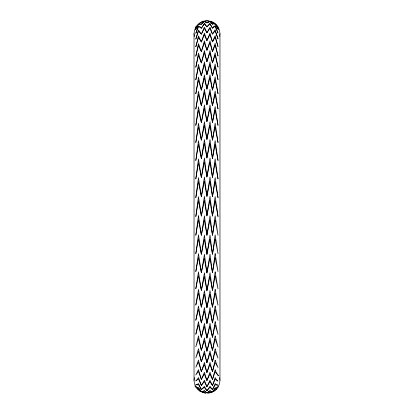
<?xml version="1.0" encoding="UTF-8"?>
<svg xmlns="http://www.w3.org/2000/svg" width="414" height="414" viewBox="0 0 414 414"><rect width="100%" height="100%" fill="white"/><g stroke="black" fill="none" stroke-linecap="round" stroke-linejoin="round"><path stroke-width="0.62" d="M195.77 386.816L194.476 383.69L194.031 380.331L194.031 33.669L194.476 30.31L195.77 27.184M219.596 36.463L219.969 33.669L219.523 30.31L218.23 27.184M194.031 380.331L194.404 377.537M219.969 33.669L219.969 380.331L219.523 383.69L218.23 386.816M195.827 253.559L198.482 234.857L201.359 254.279L204.319 239.214L206.917 254.424L209.877 239.209L212.475 254.284L215.104 238.935L218.033 253.766L215.145 234.888L212.475 254.284L210.007 235.157L206.917 254.424L204.433 235.168L201.359 254.279L198.441 238.899L195.801 253.741M207.44 393.093L211.342 392.451L213.717 391.385L216.17 389.414L218.033 386.811L216.17 389.486L214.022 391.147L210.969 392.601L208.62 393.088M209.857 21.331L206.917 22.899L204.319 21.559L201.359 24.286L199.636 24.121L198.441 24.545C191.899 37.389 197.53 22.289 201.359 22.325C204.728 20.384 210.742 19.624 212.475 24.219L213.484 23.862L215.104 24.193C220.476 33.508 218.556 28.721 215.037 23.883C212.713 21.342 209.091 20.845 205.789 20.86M196.226 27.024L197.007 26.382M217.138 26.387C220.3 29.772 213.981 20.664 212.475 24.219L209.877 21.585L206.917 22.899L204.433 21.269L202.767 22.522L201.359 24.286L200.019 23.826L198.596 24.162M201.83 391.949L205.789 393.14M204.552 21.274L205.38 21M198.482 24.312C189.829 33.715 201.716 19.147 204.288 21.311M204.552 392.726L204.288 392.689M210.353 21.347L214.022 22.853L216.17 24.514L218.033 27.189L217.107 26.47M205.422 393.093L203.072 392.622L201.789 391.913M198.596 389.838C189.643 379.633 199.486 392.405 201.359 391.675L200.019 391.183L197.83 388.937M218.002 216.424L215.104 200.718L212.475 216.072L209.877 200.448L206.917 215.932L204.319 200.443L201.359 216.077L198.441 200.759L195.801 216.61L198.482 196.645L201.359 216.077L204.433 196.339L206.917 215.932L210.007 196.345L212.475 216.072L215.145 196.619L218.033 216.589M194.031 33.669L194.404 36.463M219.596 377.537L219.969 380.331M195.827 178.858L198.441 162.883L201.359 177.487L204.319 161.962L206.917 177.057L209.877 161.972L212.475 177.461L215.104 162.78L218.033 178.998L215.145 158.8L212.475 177.461L210.007 157.993L206.917 177.057L204.433 157.972L201.359 177.487L198.482 158.888L195.827 178.858M195.827 160.441L198.441 144.574L201.359 158.567L204.319 143.358L206.917 158.003L209.877 143.368L212.475 158.541L215.104 144.429L218.033 160.554L215.145 140.584L212.475 158.541L210.007 139.518L206.917 158.003L204.433 139.497L201.359 158.567L198.482 140.698L195.827 160.441M195.827 197.587L198.441 181.684L201.359 196.728L204.319 181.063L206.917 196.438L209.877 181.068L212.475 196.712L215.104 181.611L218.033 197.742L215.145 177.549L212.475 196.712L210.007 177.006L206.917 196.438L204.433 176.99L201.359 196.728L198.482 177.606L195.827 197.587M195.827 142.53L198.441 126.943L201.359 140.18L204.319 125.447L206.917 139.487L209.877 125.463L212.475 140.144L215.104 126.767L218.033 142.623L215.145 123.093L212.475 140.144L210.007 121.783L206.917 139.487L204.433 121.752L201.359 140.18L198.482 123.237L195.827 142.53M195.827 125.328L198.441 110.191L201.359 122.523L204.319 108.437L206.917 121.711L209.877 108.452L212.475 122.487L215.104 109.984L218.033 125.401L215.145 106.522L212.475 122.487L210.007 104.98L206.917 121.711L204.433 104.949L201.359 122.523L198.482 106.688L195.827 125.328M198.482 215.797L195.801 235.333L198.441 219.901L201.359 235.333L204.319 219.901L206.917 235.333L209.877 219.901L212.475 235.333L215.104 219.901L218.033 235.333L215.145 215.797L212.475 235.333L210.007 215.797L206.917 235.333L204.433 215.797L201.359 235.333L198.482 215.797M195.827 109.022L198.441 94.501L201.359 105.798L204.319 92.503L206.917 104.866L209.877 92.519L212.475 105.751L215.104 94.263L218.033 109.068L215.145 91.054L212.475 105.751L210.007 89.3L206.917 104.866L204.433 89.258L201.359 105.798L198.482 91.24L195.827 109.022M215.145 253.668L212.475 272.717L209.877 258.165L206.917 272.992L204.319 258.176L201.359 272.702L198.441 257.555L195.801 271.641L198.482 253.606L201.359 272.702L204.433 254.222L206.917 272.992L210.007 254.212L212.475 272.717L215.104 257.627L218.033 271.688L215.145 253.668M215.145 271.936L212.475 290.431L209.877 276.562L206.917 290.835L204.319 276.573L201.359 290.405L198.441 275.652L195.801 288.832L198.482 271.848L201.359 290.405L204.433 272.764L206.917 290.835L210.007 272.743L212.475 290.431L215.104 275.76L218.033 288.894L215.145 271.936M195.827 93.792L198.441 80.042L201.359 90.174L204.319 77.822L206.917 89.145L209.877 77.837L212.475 90.123L215.104 79.778L218.033 93.807L215.145 76.854L212.475 90.123L210.007 74.903L206.917 89.145L204.433 74.862L201.359 90.174L198.482 77.066L195.827 93.792M215.145 289.495L212.475 307.229L209.877 294.199L206.917 307.762L204.319 294.209L201.359 307.198L198.441 292.998L195.801 305.123L198.482 289.376L201.359 307.198L204.433 290.581L206.917 307.762L210.007 290.561L212.475 307.229L215.104 293.138L218.033 305.211L215.145 289.495M215.145 306.148L212.475 322.93L209.877 310.878L206.917 323.588L204.319 310.893L201.359 322.894L198.441 309.398L195.801 320.343L198.482 306.003L201.359 322.894L204.433 307.488L206.917 323.588L210.007 307.457L212.475 322.93L215.104 309.574L218.033 320.446L215.145 306.148M195.827 79.798L198.441 66.97L201.359 75.834L204.319 64.558L206.917 74.711L209.877 64.579L212.475 75.778L215.104 66.69L218.033 79.793L215.145 64.077L212.475 75.778L210.007 61.96L206.917 74.711L204.433 61.914L201.359 75.834L198.482 64.31L195.827 79.798M215.145 321.714L212.475 337.358L209.877 326.423L206.917 338.134L204.319 326.434L201.359 337.317L198.441 324.679L195.801 334.315L198.482 321.549L201.359 337.317L204.433 323.287L206.917 338.134L210.007 323.256L212.475 337.358L215.104 324.886L218.033 334.445L215.145 321.714M195.827 67.197L198.441 55.44L201.359 62.933L204.319 52.852L206.917 61.727L209.877 52.873L212.475 62.871L215.104 55.134L218.033 67.166L215.145 52.868L212.475 62.871L210.007 50.601L206.917 61.727L204.433 50.549L201.359 62.933L198.482 53.116L195.827 67.197M215.145 336.028L212.475 350.363L209.877 340.655L206.917 351.243L204.319 340.67L201.359 350.316L198.441 338.673L195.801 346.901L198.482 335.837L201.359 350.316L204.433 337.819L206.917 351.243L210.007 337.777L212.475 350.363L215.104 338.906L218.033 347.041L215.145 336.028M195.827 56.128L198.441 45.566L201.359 51.605L204.319 42.839L206.917 50.337L209.877 42.859L212.475 51.543L215.104 45.245L218.033 56.076L215.145 43.351L212.475 51.543L210.007 40.955L206.917 50.337L204.433 40.903L201.359 51.605L198.482 43.61L195.827 56.128M215.145 348.924L212.475 361.789L209.877 353.421L206.917 362.773L204.319 353.442L201.359 361.743L198.441 351.222L195.801 357.95L198.482 348.712L201.359 361.743L204.433 350.912L206.917 362.773L210.007 350.87L212.475 361.789L215.104 351.481L218.033 358.105L215.145 348.924M195.827 46.715L198.482 35.894L201.359 41.985L204.319 34.621L206.917 40.665L209.877 34.641L212.475 41.917L215.104 37.125L218.033 46.637L215.145 35.625L212.475 41.917L210.007 33.13L206.917 40.665L204.433 33.079L201.359 41.985L198.441 37.462L195.838 46.704M215.145 360.268L212.475 371.529L209.877 364.589L206.917 372.595L204.319 364.61L201.359 371.472L198.441 362.193L195.801 367.342L198.482 360.035L201.359 371.472L204.433 362.431L206.917 372.595L210.007 362.385L212.475 371.529L215.104 362.478L218.033 367.518L215.145 360.268M215.145 369.93L212.475 379.462L209.877 374.023L206.917 380.606L204.319 374.049L201.359 379.4L198.441 371.461L195.801 374.981L198.482 369.681L201.359 379.4L204.433 372.248L206.917 380.606L210.007 372.196L212.475 379.462L215.104 371.767C222.334 380.549 215.813 372.848 215.145 369.93M195.827 39.056L198.482 30.056L201.359 34.171L204.319 28.292L206.917 32.809L209.877 28.318L212.475 34.103L215.104 30.869L218.033 38.952L215.145 29.777L212.475 34.103L210.007 27.215L206.917 32.809L204.433 27.158L201.359 34.171L198.441 31.21L195.838 39.045M215.145 377.806L212.475 385.501L209.877 381.636L206.917 386.712L204.319 381.656L201.359 385.439L198.441 378.929C192.743 383.276 197.623 379.741 198.482 377.547L201.359 385.439L204.433 380.254L206.917 386.712L210.007 380.202L212.475 385.501L215.104 379.25C220.445 382.955 216.848 380.476 215.145 377.806M195.827 33.234C197.183 31.128 197.38 22.304 201.359 28.25L204.319 23.924L206.917 26.869L209.877 23.945L212.475 28.183L213.484 27.205L215.104 26.543L218.002 33.027C216.729 31.076 216.056 21.838 212.475 28.183L210.007 23.262L206.917 26.869L204.433 23.205L201.359 28.25L199.636 27.133L198.441 26.889L195.838 33.229M215.145 383.814L212.475 389.59L209.877 387.328L206.917 390.847L204.319 387.354L201.359 389.527L198.441 384.513L197.395 384.958L195.827 384.678L197.085 384.565L198.482 383.545L201.359 389.527L204.433 386.36L206.917 390.847L210.007 386.303L212.475 389.59L215.104 384.844C219.767 385.543 218.199 385.325 215.145 383.814M215.145 387.882L213.717 390.376L212.475 391.68L210.969 391.587L209.877 391.049L206.917 392.969L204.319 391.075L203.072 391.603L201.359 391.613L198.441 388.151L197.395 387.939L195.801 386.598L197.085 387.535L198.482 387.607L201.359 391.613L202.767 391.478L204.433 390.5L206.917 392.969L210.007 390.449L211.342 391.432L212.475 391.68L215.104 388.492C216.858 388.901 220.264 384.901 216.17 388.063L215.145 387.882"/></g></svg>
